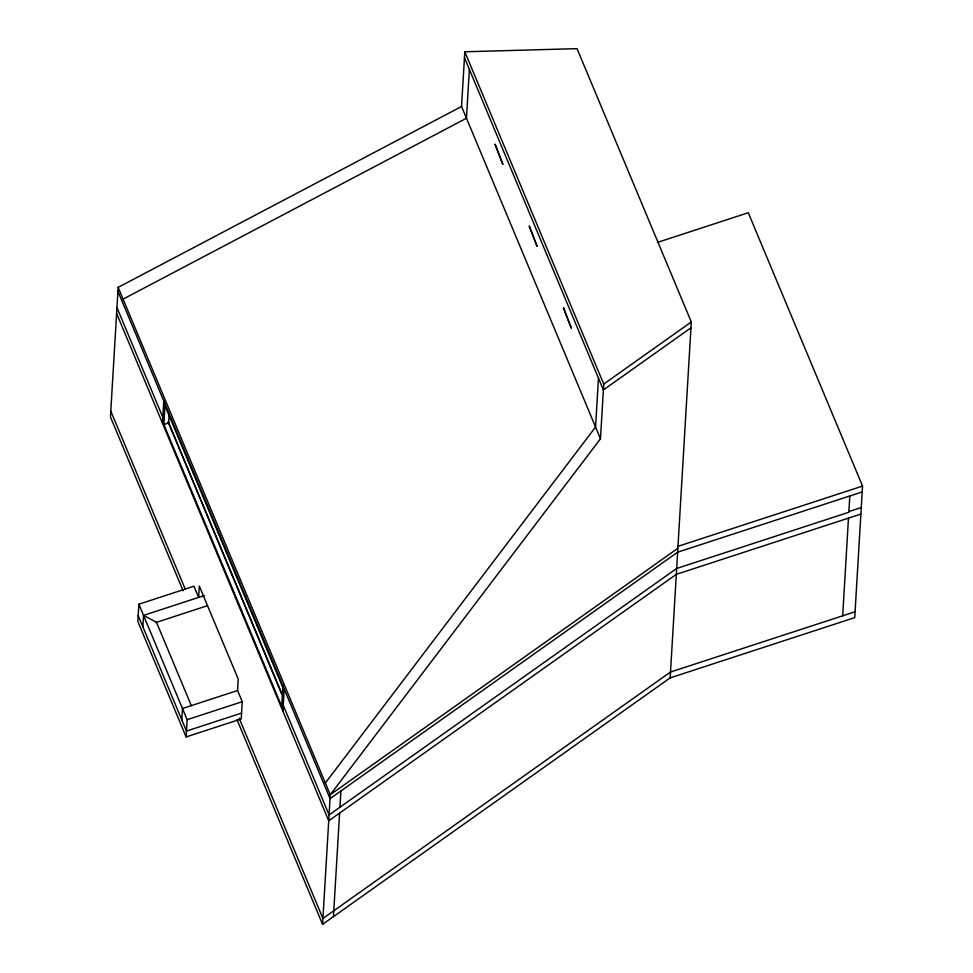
<?xml version="1.0" encoding="UTF-8"?>
<svg xmlns="http://www.w3.org/2000/svg" width="973" height="973" viewBox="0 0 973 973"><rect width="100%" height="100%" fill="white"/><g stroke="black" fill="none" stroke-linecap="round" stroke-linejoin="round"><path stroke-width="1.46" d="M237.023 719.716L322.574 924.35L670.166 677.877L691.304 321.978L577.038 48.65L464.802 51.776L461.555 106.483L118.159 287.376L110.448 416.979L183.119 590.769M138.871 604.209L137.85 621.455L186.123 736.938L241.219 718.95L242.241 701.691L237.57 690.526L238.251 679.13L199.307 586.001L198.638 597.398L193.968 586.22L138.871 604.209L187.144 719.679L186.123 736.938M142.861 626.782L143.542 615.386L204.148 595.598M162.455 423.097L163.768 400.949M165.069 404.05L163.853 424.569L168.67 422.987M168.633 423.644L169.193 414.279M181.793 719.911L182.474 708.514L237.57 690.526M281.683 706.41L282.9 685.892M282.888 711.141L284.201 689.006M322.574 924.35L330.273 794.746L118.159 287.376M333.447 916.639L339.601 813.1M339.942 807.237L340.915 790.952M469.375 69.399L466.468 118.244L123.072 299.137M598.468 378.181L595.561 427.025L325.359 782.997M677.865 548.286L330.273 794.746L600.475 438.774L603.734 384.08L464.802 51.776M842.679 615.812L848.48 518.123M849.806 495.975L848.833 512.26L676.661 568.475L329.081 814.936L283.228 705.279M657.432 242.411L748.273 212.746L862.552 486.074L854.732 617.624L670.166 677.877M603.734 384.08L691.304 321.978M690.964 327.828L603.382 389.93L464.449 57.638M155.789 622.562L207.48 605.68M677.986 546.327L862.552 486.074M862.2 491.937L677.634 552.19L330.042 798.663L117.915 291.292M187.144 719.679L242.241 701.691M848.87 511.603L861.275 507.565M241.559 713.087L186.475 731.076L138.19 615.605M860.886 514.072L676.32 574.338L328.728 820.798L116.602 313.428M855.085 611.762L670.519 672.015L322.927 918.488L239.127 718.062M143.542 615.386L156.483 622.27L191.34 705.656M461.555 106.483L600.475 438.774M164.972 405.68L282.802 687.522M282.401 695.026L168.147 421.747L281.708 694.114M116.955 307.565L162.807 417.235M162.552 421.467L282.985 709.512M110.8 411.117L185.223 589.115M495.111 144.345L502.822 164.279L495.111 144.345M529.324 226.198L537.035 246.12L529.324 226.198M563.549 308.052L571.26 327.974L563.549 308.052"/></g></svg>
